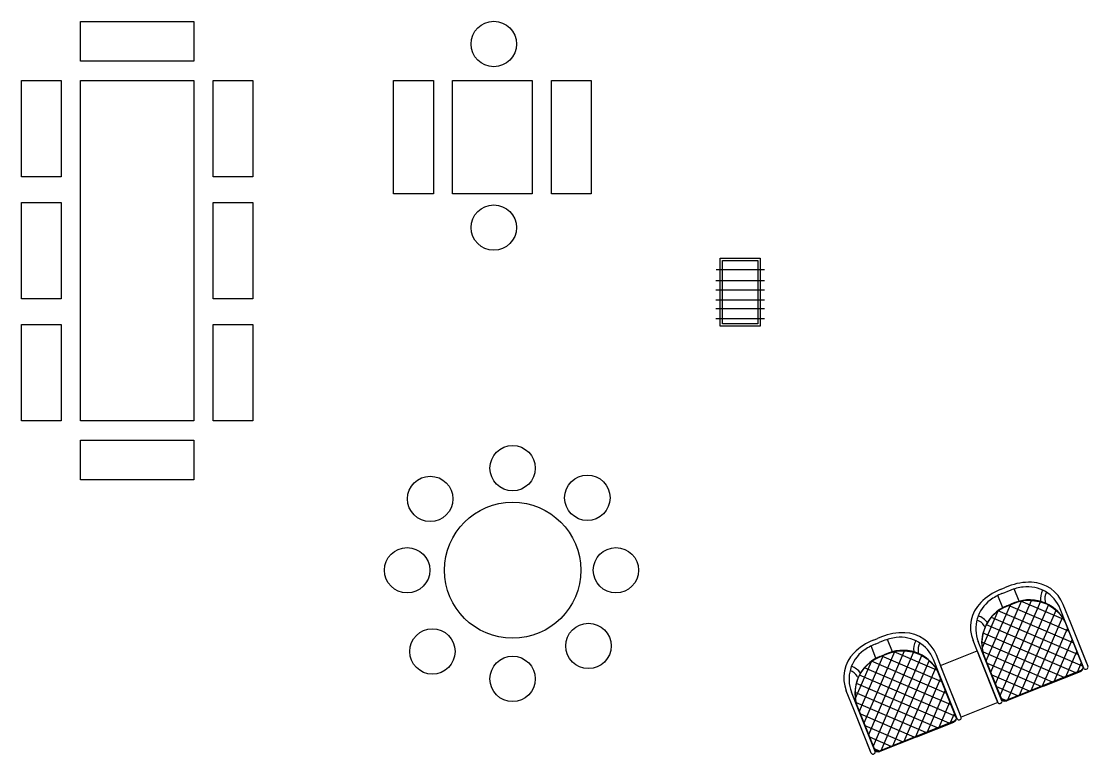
# Model space of a CAD drawing. Header units: millimetres. Extents: x 496 to 139339, y -41630 to 84383.
# Drawn here: x 1969 to 11371, y -15959 to -9493 of the extents above; entities that cross this region are included whole.
import ezdxf

# ---------------------------------------------------------------- set-up
doc = ezdxf.new("R2010")
doc.units = ezdxf.units.MM
doc.layers.add('2. Мебель', color=114, linetype='Continuous')
doc.layers.add('мебель', color=44, linetype='Continuous', lineweight=25)

# ---------------------------------------------------------------- blocks, each defined once
blk = doc.blocks.new('*X16')
at = {"color": 0}
for p, q in [((8176, 35682.5), (8420.5, 35927)), ((8671, 35664.6), (8408.9, 35926.7)), ((8176, 35611.7), (8487, 35922.8)), ((8176, 35541), (8540.4, 35905.5)), ((8176, 35470.3), (8584.7, 35879)), ((8182.9, 35760.1), (8343.1, 35920.3)), ((8671, 35452.5), (8251.8, 35871.6)), ((8671, 35523.2), (8293.9, 35900.3)), ((8671, 35593.9), (8344.2, 35920.7)), ((8669.7, 35736.6), (8482.9, 35923.4)), ((8207.4, 35431), (8621.3, 35844.9)), ((8621.8, 35431), (8218.4, 35834.4)), ((8551, 35431), (8192, 35790)), ((8278.1, 35431), (8648.9, 35801.8)), ((8348.8, 35431), (8668.3, 35750.5)), ((8480.3, 35431), (8178.3, 35733)), ((8409.6, 35431), (8176, 35664.6)), ((8419.5, 35431), (8671, 35682.5)), ((8338.9, 35431), (8176, 35593.9)), ((8490.2, 35431), (8671, 35611.8)), ((8268.2, 35431), (8176, 35523.2)), ((8560.9, 35431), (8671, 35541.1)), ((8197.5, 35431), (8176, 35452.5)), ((8631.7, 35431), (8671, 35470.3))]:
    blk.add_line(p, q, dxfattribs=at)
blk = doc.blocks.new('Кресло 27')
at = {"layer": '2. Мебель'}
for p, q in [((101164.8, 12241.7), (101164.8, 12358.9)), ((101203.6, 12399.3), (101242.5, 12399.3)), ((101203.6, 12360.5), (101242.5, 12360.5)), ((101281.4, 12399.3), (101242.5, 12399.3)), ((101281.4, 12360.5), (101242.5, 12360.5)), ((101320.2, 12241.7), (101320.2, 12358.9)), ((101203.6, 12243.9), (101242.5, 12243.9)), ((101281.4, 12243.9), (101242.5, 12243.9)), ((100954, 12154.3), (100956, 12141.1)), ((101531, 12154.3), (101529, 12141.1)), ((100815, 11894.1), (100815, 12072.2)), ((100853.9, 11894.1), (100853.9, 12044.6)), ((101631.1, 11894.1), (101631.1, 12044.6)), ((101670, 11894.1), (101670, 12072.2)), ((100815, 11505.5), (100815, 11894.1)), ((100815, 11482.2), (100815, 11894.1)), ((100853.9, 11482.2), (100853.9, 11894.1)), ((101631.1, 11482.2), (101631.1, 11894.1)), ((101670, 11482.2), (101670, 11894.1)), ((101670, 11505.5), (101670, 11894.1)), ((100838.3, 11466.6), (100830.5, 11466.6)), ((101242.5, 11466.6), (100892.7, 11466.6)), ((101242.5, 11466.6), (101592.3, 11466.6)), ((101646.7, 11466.6), (101654.4, 11466.6))]:
    blk.add_line(p, q, dxfattribs=at)
blk.add_lwpolyline([(100857, 11503.9), (100857, 11917.4), (100866.3, 11978.1), (100881.8, 12029.4), (100916, 12090), (100954.9, 12138.2), (100989.1, 12169.3), (101049.7, 12206.6), (101119.7, 12233), (101174.1, 12240.8), (101236.3, 12242.3), (101307.8, 12240.8), (101368.4, 12231.5), (101429, 12206.6), (101481.9, 12175.5), (101506.8, 12156.8), (101542.5, 12124.2), (101581.4, 12069.8), (101604.7, 12021.6), (101621.8, 11971.8), (101626.5, 11926.8), (101626.5, 11505.5), (101626.5, 11497.7), (101621.8, 11482.2), (101609.4, 11477.5), (101600, 11471.3), (101592.3, 11471.3), (100886.5, 11471.3), (100871, 11474.4), (100861.6, 11489.9), (100858.5, 11499.3)], close=True, dxfattribs=at)
for centre, radius, start, end in [((101125.9, 12072.2), 310.9, 113.57818, 180), ((101164.8, 12044.6), 310.9, 104.47751, 180), ((101203.6, 11894.1), 505.2, 90, 113.57818), ((101203.6, 11894.1), 466.4, 90, 104.47751), ((101281.4, 11894.1), 505.2, 66.42182, 90), ((101281.4, 11894.1), 466.4, 75.52249, 90), ((101320.2, 12044.6), 310.9, 0, 75.52249), ((101359.1, 12072.2), 310.9, 0, 66.42182), ((101203.6, 11894.1), 349.8, 90, 180), ((100833.5, 12131.8), 122.6, 10.59977, 50.09837), ((100833.5, 12131.8), 161.5, 14.10451, 50.25799), ((101281.4, 11894.1), 349.8, 0, 90), ((101651.5, 12131.8), 161.5, 129.74201, 165.89549), ((101651.5, 12131.8), 122.6, 129.90163, 169.40023), ((100830.5, 11482.2), 15.5, 180, 270), ((100838.3, 11482.2), 15.5, 270, 0), ((100892.7, 11505.5), 38.9, 180, 270), ((101592.3, 11505.5), 38.9, 270, 0), ((101646.7, 11482.2), 15.5, 180, 270), ((101654.4, 11482.2), 15.5, 270, 0)]:
    blk.add_arc(centre, radius, start, end, dxfattribs=at)
at = {"layer": '2. Мебель', "xscale": 1.5545451021484, "yscale": 1.5545451021484, "zscale": 1.5545451021484}
blk.add_blockref('*X16', (88147, -43607.8), dxfattribs=at)

msp = doc.modelspace()

# ---------------------------------------------------------------- linework, layer by layer
at = {"layer": '2. Мебель'}
msp.add_lwpolyline([(10067.1, -15173), (10389.8, -15044.2), (10571.4, -15499.4), (10248.7, -15628.2), (10067.1, -15173)], dxfattribs=at)
at = {"layer": 'мебель'}
for p, q in [((8090.2, -11682.6), (8517.2, -11682.6)), ((8087.7, -11778.1), (8514.7, -11778.1)), ((8087.7, -11861.7), (8514.7, -11861.7)), ((8087.7, -11950.1), (8514.7, -11950.1)), ((8087.7, -12024.1), (8514.7, -12024.1)), ((8087.7, -12114.3), (8514.7, -12114.3))]:
    msp.add_line(p, q, dxfattribs=at)
for points in [[(2489.3, -9845.4), (2489.3, -9495.4), (3489.3, -9495.4), (3489.3, -9845.4), (2489.3, -9845.4)], [(1969.3, -10015.4), (2319.3, -10015.4), (2319.3, -10865.4), (1969.3, -10865.4), (1969.3, -10015.4)], [(2489.3, -10015.4), (3489.3, -10015.4), (3489.3, -13015.4), (2489.3, -13015.4), (2489.3, -10015.4)], [(3659.3, -10015.4), (4009.3, -10015.4), (4009.3, -10865.4), (3659.3, -10865.4), (3659.3, -10015.4)], [(5248.7, -10015.7), (5598.7, -10015.7), (5598.7, -11015.7), (5248.7, -11015.7), (5248.7, -10015.7)], [(5768.7, -10015.7), (6468.7, -10015.7), (6468.7, -11015.7), (5768.7, -11015.7), (5768.7, -10015.7)], [(6638.7, -10015.7), (6988.7, -10015.7), (6988.7, -11015.7), (6638.7, -11015.7), (6638.7, -10015.7)], [(1969.3, -11090.4), (2319.3, -11090.4), (2319.3, -11940.4), (1969.3, -11940.4), (1969.3, -11090.4)], [(3659.3, -11090.4), (4009.3, -11090.4), (4009.3, -11940.4), (3659.3, -11940.4), (3659.3, -11090.4)], [(8126.2, -11581.5), (8476.2, -11581.5), (8476.2, -12181.5), (8126.2, -12181.5), (8126.2, -11581.5)], [(1969.3, -12165.4), (2319.3, -12165.4), (2319.3, -13015.4), (1969.3, -13015.4), (1969.3, -12165.4)], [(3659.3, -12165.4), (4009.3, -12165.4), (4009.3, -13015.4), (3659.3, -13015.4), (3659.3, -12165.4)], [(2489.3, -13535.4), (2489.3, -13185.4), (3489.3, -13185.4), (3489.3, -13535.4), (2489.3, -13535.4)]]:
    msp.add_lwpolyline(points, dxfattribs=at)
msp.add_lwpolyline([(8146.2, -11601.5), (8456.2, -11601.5), (8456.2, -12161.5), (8146.2, -12161.5)], close=True, dxfattribs=at)
for centre, radius in [((6131, -9693.3), 200), ((6131, -11312.1), 200), ((6297, -13433.2), 200), ((5570.9, -13704.2), 200), ((6955.4, -13694.5), 200), ((6297, -14333.2), 600), ((5367.6, -14333.2), 200), ((7207.1, -14333.2), 200), ((5590.3, -15049.3), 200), ((6965.1, -15000.9), 200), ((6297, -15291.2), 200)]:
    msp.add_circle(centre, radius, dxfattribs=at)

# ---------------------------------------------------------------- block references
at = {"layer": '2. Мебель', "rotation": 21.7490043762532}
for p in [(-78812.5, -63520.4), (-79929.4, -63965.9)]:
    msp.add_blockref('Кресло 27', p, dxfattribs=at)

doc.saveas('drawing.dxf')
